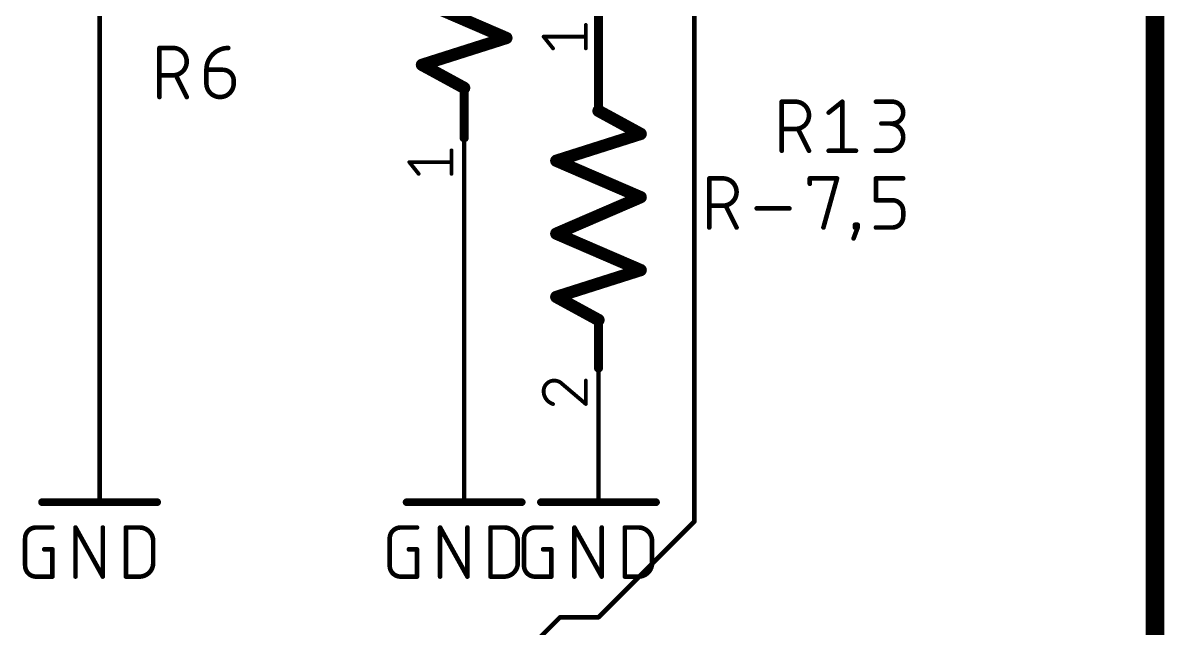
# Model space of a CAD drawing. Extents: x -177 to 163, y -159 to 163.
# Drawn here: x -50.8 to -13.03, y -13.7 to 6.34 of the extents above; entities that cross this region are included whole.
import ezdxf

# ---------------------------------------------------------------- set-up
doc = ezdxf.new("R2010")
doc.units = 0
for name, color, linetype in [('90', 40, 'CONTINUOUS'), ('91', 122, 'CONTINUOUS'), ('94', 12, 'CONTINUOUS'), ('95', 251, 'CONTINUOUS'), ('96', 251, 'CONTINUOUS')]:
    doc.layers.add(name, color=color, linetype=linetype)

msp = doc.modelspace()

# ---------------------------------------------------------------- linework, layer by layer
at = {"layer": '90', "const_width": 0.6096}
msp.add_lwpolyline([(-13.335, 27.305), (-13.335, -60.325)], dxfattribs=at)
at = {"layer": '91', "const_width": 0.1524}
for points in [[(-28.575, -10.16), (-28.575, 9.525)], [(-48.26, -6.985), (-48.26, 5.08)], [(-36.195, -6.985), (-36.195, 2.54)], [(-31.75, -6.985), (-31.75, -5.08)], [(-31.75, -13.335), (-28.575, -10.16)], [(-34.29, -14.605), (-33.02, -13.335)], [(-33.02, -13.335), (-31.75, -13.335)]]:
    msp.add_lwpolyline(points, dxfattribs=at)
at = {"layer": '91', "const_width": 0.0762}
for points in [[(-48.2219, 5.08, 1), (-48.2981, 5.08)], [(-36.1569, 2.54, 1), (-36.2331, 2.54)], [(-31.7119, -5.08, 1), (-31.7881, -5.08)], [(-48.2981, -6.985, 1), (-48.2219, -6.985)], [(-36.2331, -6.985, 1), (-36.1569, -6.985)], [(-31.7881, -6.985, 1), (-31.7119, -6.985)], [(-28.6131, -10.16, 1), (-28.5369, -10.16)], [(-28.5481, -10.1869, 1), (-28.6019, -10.1331)], [(-33.02, -13.2969, 1), (-33.02, -13.3731)], [(-32.9931, -13.3619, 1), (-33.0469, -13.3081)], [(-31.7769, -13.3081, 1), (-31.7231, -13.3619)], [(-31.75, -13.3731, 1), (-31.75, -13.2969)]]:
    msp.add_lwpolyline(points, format="xyb", dxfattribs=at)
at = {"layer": '94'}
for points, const_width in [([(-48.26, 5.08), (-48.26, 7.62)], 0.1524), ([(-31.75, 5.08), (-31.75, 7.62)], 0.3048), ([(-31.75, 5.08), (-31.75, 7.62)], 0.1524), ([(-37.592, 7.0485), (-34.798, 5.842)], 0.4064), ([(-34.798, 5.842), (-37.592, 4.953)], 0.4064), ([(-37.592, 4.953), (-36.195, 4.191)], 0.4064), ([(-31.75, 5.08), (-31.75, 3.4925)], 0.3048), ([(-36.195, 2.54), (-36.195, 4.1275)], 0.3048), ([(-36.195, 4.191), (-36.195, 4.1275)], 0.1524), ([(-30.353, 2.667), (-31.75, 3.429)], 0.4064), ([(-31.75, 3.429), (-31.75, 3.4925)], 0.1524), ([(-33.147, 1.778), (-30.353, 2.667)], 0.4064), ([(-30.353, 0.5715), (-33.147, 1.778)], 0.4064), ([(-33.147, -0.635), (-30.353, 0.5715)], 0.4064), ([(-30.353, -1.8415), (-33.147, -0.635)], 0.4064), ([(-33.147, -2.7305), (-30.353, -1.8415)], 0.4064), ([(-31.75, -3.4925), (-33.147, -2.7305)], 0.4064), ([(-31.75, -5.08), (-31.75, -3.4925)], 0.3048), ([(-48.26, -6.985), (-48.26, -9.525)], 0.1524), ([(-36.195, -6.985), (-36.195, -9.525)], 0.1524), ([(-31.75, -6.985), (-31.75, -9.525)], 0.1524), ([(-50.165, -9.525), (-46.355, -9.525)], 0.254), ([(-38.1, -9.525), (-34.29, -9.525)], 0.254), ([(-33.655, -9.525), (-29.845, -9.525)], 0.254)]:
    msp.add_lwpolyline(points, dxfattribs=dict(at, const_width=const_width))
for points, const_width in [([(-34.7672, 5.7452, 1), (-34.8288, 5.9388)], 0.2032), ([(-34.8383, 5.7487, 1), (-34.7577, 5.9353)], 0.2032), ([(-48.2981, 5.08, 1), (-48.2219, 5.08)], 0.0762), ([(-37.5433, 5.0422, 1), (-37.6407, 4.8638)], 0.2032), ([(-37.6228, 5.0498, 1), (-37.5612, 4.8562)], 0.2032), ([(-31.6738, 5.08, 1), (-31.8262, 5.08)], 0.1524), ([(-31.8262, 5.08, 1), (-31.6738, 5.08)], 0.1524), ([(-31.7881, 5.08, 1), (-31.7119, 5.08)], 0.0762), ([(-36.1188, 4.1275, 1), (-36.2712, 4.1275)], 0.1524), ([(-36.2437, 4.1018, 1), (-36.1463, 4.2802)], 0.2032), ([(-36.1569, 4.191, 1), (-36.2331, 4.191)], 0.0762), ([(-36.2331, 4.1275, 1), (-36.1569, 4.1275)], 0.0762), ([(-31.7013, 3.5182, 1), (-31.7987, 3.3398)], 0.2032), ([(-31.8262, 3.4925, 1), (-31.6738, 3.4925)], 0.1524), ([(-31.7119, 3.4925, 1), (-31.7881, 3.4925)], 0.0762), ([(-31.7881, 3.429, 1), (-31.7119, 3.429)], 0.0762), ([(-30.4017, 2.5778, 1), (-30.3043, 2.7562)], 0.2032), ([(-30.3222, 2.5702, 1), (-30.3838, 2.7638)], 0.2032), ([(-36.2712, 2.54, 1), (-36.1188, 2.54)], 0.1524), ([(-33.1067, 1.8713, 1), (-33.1873, 1.6847)], 0.2032), ([(-33.1778, 1.8748, 1), (-33.1162, 1.6812)], 0.2032), ([(-30.3127, 0.4782, 1), (-30.3933, 0.6648)], 0.2032), ([(-30.3933, 0.4782, 1), (-30.3127, 0.6648)], 0.2032), ([(-33.1067, -0.5417, 1), (-33.1873, -0.7283)], 0.2032), ([(-33.1873, -0.5417, 1), (-33.1067, -0.7283)], 0.2032), ([(-30.3933, -1.9348, 1), (-30.3127, -1.7482)], 0.2032), ([(-30.3222, -1.9383, 1), (-30.3838, -1.7447)], 0.2032), ([(-33.0983, -2.6413, 1), (-33.1957, -2.8197)], 0.2032), ([(-33.1778, -2.6337, 1), (-33.1162, -2.8273)], 0.2032), ([(-31.6738, -3.4925, 1), (-31.8262, -3.4925)], 0.1524), ([(-31.7987, -3.5817, 1), (-31.7013, -3.4033)], 0.2032), ([(-31.8262, -5.08, 1), (-31.6738, -5.08)], 0.1524), ([(-48.2219, -6.985, 1), (-48.2981, -6.985)], 0.0762), ([(-36.1569, -6.985, 1), (-36.2331, -6.985)], 0.0762), ([(-31.7119, -6.985, 1), (-31.7881, -6.985)], 0.0762), ([(-50.165, -9.4615, 1), (-50.165, -9.5885)], 0.127), ([(-46.355, -9.5885, 1), (-46.355, -9.4615)], 0.127), ([(-38.1, -9.4615, 1), (-38.1, -9.5885)], 0.127), ([(-34.29, -9.5885, 1), (-34.29, -9.4615)], 0.127), ([(-33.655, -9.4615, 1), (-33.655, -9.5885)], 0.127), ([(-29.845, -9.5885, 1), (-29.845, -9.4615)], 0.127), ([(-48.2981, -9.525, 1), (-48.2219, -9.525)], 0.0762), ([(-36.2331, -9.525, 1), (-36.1569, -9.525)], 0.0762), ([(-31.7881, -9.525, 1), (-31.7119, -9.525)], 0.0762)]:
    msp.add_lwpolyline(points, format="xyb", dxfattribs=dict(at, const_width=const_width))
at = {"layer": '95'}
for points, const_width in [([(-32.1691, 5.4991), (-32.1691, 6.2752)], 0.127), ([(-33.2557, 5.4991), (-33.5661, 5.8872)], 0.127), ([(-33.5661, 5.8872), (-32.1691, 5.8872)], 0.127), ([(-46.2788, 3.8862), (-46.2788, 5.5118)], 0.1524), ([(-46.2788, 5.5118), (-45.8272, 5.5118)], 0.1524), ([(-45.8272, 4.6087), (-46.2788, 4.6087)], 0.1524), ([(-45.3757, 3.8862), (-45.7369, 4.6087)], 0.1524), ([(-44.7248, 4.7893), (-44.183, 4.7893)], 0.1524), ([(-44.7248, 4.3378), (-44.7248, 4.7893)], 0.1524), ([(-43.8217, 4.4281), (-43.8217, 4.3378)], 0.1524), ([(-25.6864, 2.1082), (-25.6864, 3.7338)], 0.1524), ([(-25.6864, 3.7338), (-25.2348, 3.7338)], 0.1524), ([(-24.1324, 3.3726), (-23.6809, 3.7338)], 0.1524), ([(-23.6809, 3.7338), (-23.6809, 2.1082)], 0.1524), ([(-22.5693, 3.7338), (-22.0274, 3.7338)], 0.1524), ([(-22.0274, 3.0113), (-22.3887, 3.0113)], 0.1524), ([(-25.2348, 2.8307), (-25.6864, 2.8307)], 0.1524), ([(-24.7833, 2.1082), (-25.1445, 2.8307)], 0.1524), ([(-36.6141, 1.3448), (-36.6141, 2.1209)], 0.127), ([(-24.1324, 2.1082), (-23.2293, 2.1082)], 0.1524), ([(-22.5693, 2.1082), (-22.1178, 2.1082)], 0.1524), ([(-37.7007, 1.3448), (-38.0111, 1.7328)], 0.127), ([(-38.0111, 1.7328), (-36.6141, 1.7328)], 0.127), ([(-32.9452, -5.6155), (-32.1691, -6.2752)], 0.127), ([(-32.1691, -6.2752), (-32.1691, -5.4991)], 0.127)]:
    msp.add_lwpolyline(points, dxfattribs=dict(at, const_width=const_width))
for points, const_width in [([(-32.1373, 6.2752, 1), (-32.2009, 6.2752)], 0.0635), ([(-33.5413, 5.907, 1), (-33.5909, 5.8673)], 0.0635), ([(-33.5661, 5.9189, 1), (-33.5661, 5.8554)], 0.0635), ([(-32.1691, 5.8554, 1), (-32.1691, 5.9189)], 0.0635), ([(-46.2407, 5.5118, 1), (-46.3169, 5.5118)], 0.0762), ([(-46.2788, 5.5499, 1), (-46.2788, 5.4737)], 0.0762), ([(-45.8272, 4.6087, 1), (-45.8272, 5.5118)], 0.1524), ([(-45.8272, 5.5499, 1), (-45.8272, 5.4737)], 0.0762), ([(-45.8272, 5.4737, 1), (-45.8272, 5.5499)], 0.0762), ([(-44.0023, 5.5118, 0.4142), (-44.7248, 4.7893)], 0.1524), ([(-44.0023, 5.4737, 1), (-44.0023, 5.5499)], 0.0762), ([(-33.2804, 5.4793, 1), (-33.2309, 5.5189)], 0.0635), ([(-32.2009, 5.4991, 1), (-32.1373, 5.4991)], 0.0635), ([(-46.2788, 4.6468, 1), (-46.2788, 4.5706)], 0.0762), ([(-45.8272, 4.6468, 1), (-45.8272, 4.5706)], 0.0762), ([(-45.8272, 4.5706, 1), (-45.8272, 4.6468)], 0.0762), ([(-45.7029, 4.6257, 1), (-45.771, 4.5916)], 0.0762), ([(-44.7248, 4.8274, 1), (-44.7248, 4.7512)], 0.0762), ([(-44.6867, 4.7893, 1), (-44.7629, 4.7893)], 0.0762), ([(-44.7629, 4.7893, 1), (-44.6867, 4.7893)], 0.0762), ([(-43.8217, 4.4281, 0.4142), (-44.183, 4.7893)], 0.1524), ([(-44.183, 4.8274, 1), (-44.183, 4.7512)], 0.0762), ([(-44.183, 4.7512, 1), (-44.183, 4.8274)], 0.0762), ([(-44.7248, 4.3378, 1), (-43.8217, 4.3378)], 0.1524), ([(-44.6867, 4.3378, 1), (-44.7629, 4.3378)], 0.0762), ([(-44.7629, 4.3378, 1), (-44.6867, 4.3378)], 0.0762), ([(-43.7836, 4.4281, 1), (-43.8598, 4.4281)], 0.0762), ([(-43.8598, 4.4281, 1), (-43.7836, 4.4281)], 0.0762), ([(-43.7836, 4.3378, 1), (-43.8598, 4.3378)], 0.0762), ([(-43.8598, 4.3378, 1), (-43.7836, 4.3378)], 0.0762), ([(-46.3169, 3.8862, 1), (-46.2407, 3.8862)], 0.0762), ([(-45.4098, 3.8692, 1), (-45.3416, 3.9032)], 0.0762), ([(-25.6483, 3.7338, 1), (-25.7245, 3.7338)], 0.0762), ([(-25.6864, 3.7719, 1), (-25.6864, 3.6957)], 0.0762), ([(-25.2348, 2.8307, 1), (-25.2348, 3.7338)], 0.1524), ([(-25.2348, 3.7719, 1), (-25.2348, 3.6957)], 0.0762), ([(-25.2348, 3.6957, 1), (-25.2348, 3.7719)], 0.0762), ([(-23.6428, 3.7338, 1), (-23.719, 3.7338)], 0.0762), ([(-23.6571, 3.704, 1), (-23.7047, 3.7636)], 0.0762), ([(-22.5693, 3.7719, 1), (-22.5693, 3.6957)], 0.0762), ([(-22.0274, 3.0113, 1), (-22.0274, 3.7338)], 0.1524), ([(-22.0274, 3.7719, 1), (-22.0274, 3.6957)], 0.0762), ([(-22.0274, 3.6957, 1), (-22.0274, 3.7719)], 0.0762), ([(-24.1562, 3.4023, 1), (-24.1086, 3.3428)], 0.0762), ([(-22.3887, 3.0494, 1), (-22.3887, 2.9732)], 0.0762), ([(-22.1178, 2.1082, 1), (-22.1178, 3.0113)], 0.1524), ([(-22.1178, 3.0494, 1), (-22.1178, 2.9732)], 0.0762), ([(-22.0274, 3.0494, 1), (-22.0274, 2.9732)], 0.0762), ([(-22.0274, 2.9732, 1), (-22.0274, 3.0494)], 0.0762), ([(-25.6864, 2.8688, 1), (-25.6864, 2.7926)], 0.0762), ([(-25.2348, 2.8688, 1), (-25.2348, 2.7926)], 0.0762), ([(-25.2348, 2.7926, 1), (-25.2348, 2.8688)], 0.0762), ([(-25.1105, 2.8477, 1), (-25.1786, 2.8136)], 0.0762), ([(-36.5823, 2.1209, 1), (-36.6459, 2.1209)], 0.0635), ([(-25.7245, 2.1082, 1), (-25.6483, 2.1082)], 0.0762), ([(-24.8174, 2.0912, 1), (-24.7492, 2.1252)], 0.0762), ([(-24.1324, 2.1463, 1), (-24.1324, 2.0701)], 0.0762), ([(-23.719, 2.1082, 1), (-23.6428, 2.1082)], 0.0762), ([(-23.2293, 2.0701, 1), (-23.2293, 2.1463)], 0.0762), ([(-22.5693, 2.1463, 1), (-22.5693, 2.0701)], 0.0762), ([(-22.1178, 2.1463, 1), (-22.1178, 2.0701)], 0.0762), ([(-22.1178, 2.0701, 1), (-22.1178, 2.1463)], 0.0762), ([(-37.9863, 1.7527, 1), (-38.0359, 1.713)], 0.0635), ([(-38.0111, 1.7646, 1), (-38.0111, 1.7011)], 0.0635), ([(-36.6141, 1.7011, 1), (-36.6141, 1.7646)], 0.0635), ([(-37.7254, 1.325, 1), (-37.6759, 1.3646)], 0.0635), ([(-36.6459, 1.3448, 1), (-36.5823, 1.3448)], 0.0635), ([(-33.2169, -5.4991, 0.4142), (-33.5661, -5.8483)], 0.127), ([(-32.9452, -5.6155, 0.2053), (-33.2169, -5.4991)], 0.127), ([(-33.2168, -5.4674, 1), (-33.2169, -5.5308)], 0.0635), ([(-33.2169, -5.5309, 1), (-33.2169, -5.4674)], 0.0635), ([(-32.9246, -5.5913, 1), (-32.9658, -5.6397)], 0.0635), ([(-32.9682, -5.6374, 1), (-32.9222, -5.5936)], 0.0635), ([(-32.1373, -5.4991, 1), (-32.2009, -5.4991)], 0.0635), ([(-33.5979, -5.8483, 1), (-33.5343, -5.8483)], 0.0635), ([(-33.5661, -5.8483, 0.3252), (-33.2557, -6.2752)], 0.127), ([(-33.5344, -5.8484, 1), (-33.5978, -5.8483)], 0.0635), ([(-33.2654, -6.3054, 1), (-33.2459, -6.245)], 0.0635), ([(-32.2009, -6.2752, 1), (-32.1373, -6.2752)], 0.0635), ([(-32.1897, -6.2994, 1), (-32.1485, -6.251)], 0.0635)]:
    msp.add_lwpolyline(points, format="xyb", dxfattribs=dict(at, const_width=const_width))
at = {"layer": '96', "const_width": 0.1524}
for points in [[(-28.0832, -0.4318), (-28.0832, 1.1938)], [(-28.0832, 1.1938), (-27.6316, 1.1938)], [(-24.7577, 1.0132), (-24.7577, 1.1938)], [(-24.7577, 1.1938), (-23.8546, 1.1938)], [(-23.8546, 1.1938), (-24.3061, -0.4318)], [(-22.5693, 0.4713), (-22.5693, 1.1938)], [(-22.5693, 1.1938), (-21.6662, 1.1938)], [(-22.0274, 0.4713), (-22.5693, 0.4713)], [(-27.6316, 0.2907), (-28.0832, 0.2907)], [(-27.1801, -0.4318), (-27.5413, 0.2907)], [(-26.5153, 0.2004), (-25.4316, 0.2004)], [(-21.6662, -0.0706), (-21.6662, 0.1101)], [(-23.1721, -0.4318), (-23.3076, -0.793)], [(-23.2624, -0.4318), (-23.2624, -0.3415)], [(-23.2624, -0.3415), (-23.1721, -0.3415)], [(-23.1721, -0.4318), (-23.2624, -0.4318)], [(-23.1721, -0.3415), (-23.1721, -0.4318)], [(-22.5693, -0.4318), (-22.0274, -0.4318)], [(-50.3626, -10.3632), (-49.8207, -10.3632)], [(-49.0565, -11.9888), (-49.0565, -10.3632)], [(-49.0565, -10.3632), (-48.1534, -11.9888)], [(-48.1534, -11.9888), (-48.1534, -10.3632)], [(-47.3891, -11.9888), (-47.3891, -10.3632)], [(-47.3891, -10.3632), (-46.9376, -10.3632)], [(-38.2976, -10.3632), (-37.7557, -10.3632)], [(-36.9915, -11.9888), (-36.9915, -10.3632)], [(-36.9915, -10.3632), (-36.0884, -11.9888)], [(-36.0884, -11.9888), (-36.0884, -10.3632)], [(-35.3241, -11.9888), (-35.3241, -10.3632)], [(-35.3241, -10.3632), (-34.8726, -10.3632)], [(-33.8526, -10.3632), (-33.3107, -10.3632)], [(-32.5465, -11.9888), (-32.5465, -10.3632)], [(-32.5465, -10.3632), (-31.6434, -11.9888)], [(-31.6434, -11.9888), (-31.6434, -10.3632)], [(-30.8791, -11.9888), (-30.8791, -10.3632)], [(-30.8791, -10.3632), (-30.4276, -10.3632)], [(-50.7238, -11.6276), (-50.7238, -10.7244)], [(-46.486, -10.8148), (-46.486, -11.5372)], [(-38.6588, -11.6276), (-38.6588, -10.7244)], [(-34.421, -10.8148), (-34.421, -11.5372)], [(-34.2138, -11.6276), (-34.2138, -10.7244)], [(-29.976, -10.8148), (-29.976, -11.5372)], [(-50.0916, -11.0857), (-49.8207, -11.0857)], [(-49.8207, -11.0857), (-49.8207, -11.9888)], [(-38.0266, -11.0857), (-37.7557, -11.0857)], [(-37.7557, -11.0857), (-37.7557, -11.9888)], [(-33.5816, -11.0857), (-33.3107, -11.0857)], [(-33.3107, -11.0857), (-33.3107, -11.9888)], [(-49.8207, -11.9888), (-50.3626, -11.9888)], [(-46.9376, -11.9888), (-47.3891, -11.9888)], [(-37.7557, -11.9888), (-38.2976, -11.9888)], [(-34.8726, -11.9888), (-35.3241, -11.9888)], [(-33.3107, -11.9888), (-33.8526, -11.9888)], [(-30.4276, -11.9888), (-30.8791, -11.9888)]]:
    msp.add_lwpolyline(points, dxfattribs=at)
at = {"layer": '96'}
for points, const_width in [([(-28.0451, 1.1938, 1), (-28.1213, 1.1938)], 0.0762), ([(-28.0832, 1.2319, 1), (-28.0832, 1.1557)], 0.0762), ([(-27.6316, 0.2907, 1), (-27.6316, 1.1938)], 0.1524), ([(-27.6316, 1.2319, 1), (-27.6316, 1.1557)], 0.0762), ([(-27.6316, 1.1557, 1), (-27.6316, 1.2319)], 0.0762), ([(-24.7196, 1.1938, 1), (-24.7958, 1.1938)], 0.0762), ([(-24.7577, 1.2319, 1), (-24.7577, 1.1557)], 0.0762), ([(-23.8179, 1.1836, 1), (-23.8913, 1.204)], 0.0762), ([(-23.8546, 1.1557, 1), (-23.8546, 1.2319)], 0.0762), ([(-22.5312, 1.1938, 1), (-22.6074, 1.1938)], 0.0762), ([(-22.5693, 1.2319, 1), (-22.5693, 1.1557)], 0.0762), ([(-21.6662, 1.1557, 1), (-21.6662, 1.2319)], 0.0762), ([(-24.7958, 1.0132, 1), (-24.7196, 1.0132)], 0.0762), ([(-22.5693, 0.5094, 1), (-22.5693, 0.4332)], 0.0762), ([(-22.6074, 0.4713, 1), (-22.5312, 0.4713)], 0.0762), ([(-21.6662, 0.1101, 0.4142), (-22.0274, 0.4713)], 0.1524), ([(-22.0274, 0.5094, 1), (-22.0274, 0.4332)], 0.0762), ([(-22.0274, 0.4332, 1), (-22.0274, 0.5094)], 0.0762), ([(-28.0832, 0.3288, 1), (-28.0832, 0.2526)], 0.0762), ([(-27.6316, 0.3288, 1), (-27.6316, 0.2526)], 0.0762), ([(-27.6316, 0.2526, 1), (-27.6316, 0.3288)], 0.0762), ([(-27.5072, 0.3077, 1), (-27.5754, 0.2736)], 0.0762), ([(-26.5153, 0.2385, 1), (-26.5153, 0.1623)], 0.0762), ([(-25.4316, 0.1623, 1), (-25.4316, 0.2385)], 0.0762), ([(-22.0274, -0.4318, 0.4142), (-21.6662, -0.0706)], 0.1524), ([(-21.6281, 0.1101, 1), (-21.7043, 0.1101)], 0.0762), ([(-21.7043, 0.1101, 1), (-21.6281, 0.1101)], 0.0762), ([(-21.6281, -0.0706, 1), (-21.7043, -0.0706)], 0.0762), ([(-27.2142, -0.4488, 1), (-27.146, -0.4148)], 0.0762), ([(-23.2243, -0.3415, 1), (-23.3005, -0.3415)], 0.0762), ([(-23.2624, -0.3034, 1), (-23.2624, -0.3796)], 0.0762), ([(-23.2624, -0.3937, 1), (-23.2624, -0.4699)], 0.0762), ([(-23.134, -0.3415, 1), (-23.2102, -0.3415)], 0.0762), ([(-23.1365, -0.4452, 1), (-23.2078, -0.4184)], 0.0762), ([(-23.1721, -0.3796, 1), (-23.1721, -0.3034)], 0.0762), ([(-23.1721, -0.4699, 1), (-23.1721, -0.3937)], 0.0762), ([(-22.5693, -0.3937, 1), (-22.5693, -0.4699)], 0.0762), ([(-22.0274, -0.3937, 1), (-22.0274, -0.4699)], 0.0762), ([(-22.0274, -0.4699, 1), (-22.0274, -0.3937)], 0.0762), ([(-21.7043, -0.0706, 1), (-21.6281, -0.0706)], 0.0762), ([(-28.1213, -0.4318, 1), (-28.0451, -0.4318)], 0.0762), ([(-24.3428, -0.4216, 1), (-24.2694, -0.442)], 0.0762), ([(-23.3433, -0.7797, 1), (-23.2719, -0.8064)], 0.0762), ([(-23.3005, -0.4318, 1), (-23.2243, -0.4318)], 0.0762), ([(-23.2102, -0.4318, 1), (-23.134, -0.4318)], 0.0762), ([(-50.3626, -10.3632, 0.4142), (-50.7238, -10.7244)], 0.1524), ([(-50.3626, -10.3251, 1), (-50.3626, -10.4013)], 0.0762), ([(-50.3626, -10.4013, 1), (-50.3626, -10.3251)], 0.0762), ([(-49.8207, -10.4013, 1), (-49.8207, -10.3251)], 0.0762), ([(-49.0184, -10.3632, 1), (-49.0946, -10.3632)], 0.0762), ([(-49.0232, -10.3447, 1), (-49.0898, -10.3817)], 0.0762), ([(-48.1153, -10.3632, 1), (-48.1915, -10.3632)], 0.0762), ([(-47.351, -10.3632, 1), (-47.4272, -10.3632)], 0.0762), ([(-47.3891, -10.3251, 1), (-47.3891, -10.4013)], 0.0762), ([(-46.486, -10.8148, 0.4142), (-46.9376, -10.3632)], 0.1524), ([(-46.9376, -10.3251, 1), (-46.9376, -10.4013)], 0.0762), ([(-46.9376, -10.4013, 1), (-46.9376, -10.3251)], 0.0762), ([(-38.2976, -10.3632, 0.4142), (-38.6588, -10.7244)], 0.1524), ([(-38.2976, -10.3251, 1), (-38.2976, -10.4013)], 0.0762), ([(-38.2976, -10.4013, 1), (-38.2976, -10.3251)], 0.0762), ([(-37.7557, -10.4013, 1), (-37.7557, -10.3251)], 0.0762), ([(-36.9534, -10.3632, 1), (-37.0296, -10.3632)], 0.0762), ([(-36.9582, -10.3447, 1), (-37.0248, -10.3817)], 0.0762), ([(-36.0503, -10.3632, 1), (-36.1265, -10.3632)], 0.0762), ([(-35.286, -10.3632, 1), (-35.3622, -10.3632)], 0.0762), ([(-35.3241, -10.3251, 1), (-35.3241, -10.4013)], 0.0762), ([(-34.421, -10.8148, 0.4142), (-34.8726, -10.3632)], 0.1524), ([(-34.8726, -10.3251, 1), (-34.8726, -10.4013)], 0.0762), ([(-34.8726, -10.4013, 1), (-34.8726, -10.3251)], 0.0762), ([(-33.8526, -10.3632, 0.4142), (-34.2138, -10.7244)], 0.1524), ([(-33.8526, -10.3251, 1), (-33.8526, -10.4013)], 0.0762), ([(-33.8526, -10.4013, 1), (-33.8526, -10.3251)], 0.0762), ([(-33.3107, -10.4013, 1), (-33.3107, -10.3251)], 0.0762), ([(-32.5084, -10.3632, 1), (-32.5846, -10.3632)], 0.0762), ([(-32.5132, -10.3447, 1), (-32.5798, -10.3817)], 0.0762), ([(-31.6053, -10.3632, 1), (-31.6815, -10.3632)], 0.0762), ([(-30.841, -10.3632, 1), (-30.9172, -10.3632)], 0.0762), ([(-30.8791, -10.3251, 1), (-30.8791, -10.4013)], 0.0762), ([(-29.976, -10.8148, 0.4142), (-30.4276, -10.3632)], 0.1524), ([(-30.4276, -10.3251, 1), (-30.4276, -10.4013)], 0.0762), ([(-30.4276, -10.4013, 1), (-30.4276, -10.3251)], 0.0762), ([(-50.6857, -10.7244, 1), (-50.7619, -10.7244)], 0.0762), ([(-50.7619, -10.7244, 1), (-50.6857, -10.7244)], 0.0762), ([(-46.4479, -10.8148, 1), (-46.5241, -10.8148)], 0.0762), ([(-46.5241, -10.8148, 1), (-46.4479, -10.8148)], 0.0762), ([(-38.6207, -10.7244, 1), (-38.6969, -10.7244)], 0.0762), ([(-38.6969, -10.7244, 1), (-38.6207, -10.7244)], 0.0762), ([(-34.3829, -10.8148, 1), (-34.4591, -10.8148)], 0.0762), ([(-34.4591, -10.8148, 1), (-34.3829, -10.8148)], 0.0762), ([(-34.1757, -10.7244, 1), (-34.2519, -10.7244)], 0.0762), ([(-34.2519, -10.7244, 1), (-34.1757, -10.7244)], 0.0762), ([(-29.9379, -10.8148, 1), (-30.0141, -10.8148)], 0.0762), ([(-30.0141, -10.8148, 1), (-29.9379, -10.8148)], 0.0762), ([(-50.0916, -11.0476, 1), (-50.0916, -11.1238)], 0.0762), ([(-49.7826, -11.0857, 1), (-49.8588, -11.0857)], 0.0762), ([(-49.8207, -11.1238, 1), (-49.8207, -11.0476)], 0.0762), ([(-38.0266, -11.0476, 1), (-38.0266, -11.1238)], 0.0762), ([(-37.7176, -11.0857, 1), (-37.7938, -11.0857)], 0.0762), ([(-37.7557, -11.1238, 1), (-37.7557, -11.0476)], 0.0762), ([(-33.5816, -11.0476, 1), (-33.5816, -11.1238)], 0.0762), ([(-33.2726, -11.0857, 1), (-33.3488, -11.0857)], 0.0762), ([(-33.3107, -11.1238, 1), (-33.3107, -11.0476)], 0.0762), ([(-50.7238, -11.6276, 0.4142), (-50.3626, -11.9888)], 0.1524), ([(-50.6857, -11.6276, 1), (-50.7619, -11.6276)], 0.0762), ([(-50.7619, -11.6276, 1), (-50.6857, -11.6276)], 0.0762), ([(-46.9376, -11.9888, 0.4142), (-46.486, -11.5372)], 0.1524), ([(-46.4479, -11.5372, 1), (-46.5241, -11.5372)], 0.0762), ([(-46.5241, -11.5372, 1), (-46.4479, -11.5372)], 0.0762), ([(-38.6588, -11.6276, 0.4142), (-38.2976, -11.9888)], 0.1524), ([(-38.6207, -11.6276, 1), (-38.6969, -11.6276)], 0.0762), ([(-38.6969, -11.6276, 1), (-38.6207, -11.6276)], 0.0762), ([(-34.8726, -11.9888, 0.4142), (-34.421, -11.5372)], 0.1524), ([(-34.3829, -11.5372, 1), (-34.4591, -11.5372)], 0.0762), ([(-34.4591, -11.5372, 1), (-34.3829, -11.5372)], 0.0762), ([(-34.2138, -11.6276, 0.4142), (-33.8526, -11.9888)], 0.1524), ([(-34.1757, -11.6276, 1), (-34.2519, -11.6276)], 0.0762), ([(-34.2519, -11.6276, 1), (-34.1757, -11.6276)], 0.0762), ([(-30.4276, -11.9888, 0.4142), (-29.976, -11.5372)], 0.1524), ([(-29.9379, -11.5372, 1), (-30.0141, -11.5372)], 0.0762), ([(-30.0141, -11.5372, 1), (-29.9379, -11.5372)], 0.0762), ([(-50.3626, -11.9507, 1), (-50.3626, -12.0269)], 0.0762), ([(-50.3626, -12.0269, 1), (-50.3626, -11.9507)], 0.0762), ([(-49.8588, -11.9888, 1), (-49.7826, -11.9888)], 0.0762), ([(-49.8207, -12.0269, 1), (-49.8207, -11.9507)], 0.0762), ([(-49.0946, -11.9888, 1), (-49.0184, -11.9888)], 0.0762), ([(-48.1915, -11.9888, 1), (-48.1153, -11.9888)], 0.0762), ([(-48.1867, -12.0073, 1), (-48.1201, -11.9703)], 0.0762), ([(-47.3891, -11.9507, 1), (-47.3891, -12.0269)], 0.0762), ([(-47.4272, -11.9888, 1), (-47.351, -11.9888)], 0.0762), ([(-46.9376, -11.9507, 1), (-46.9376, -12.0269)], 0.0762), ([(-46.9376, -12.0269, 1), (-46.9376, -11.9507)], 0.0762), ([(-38.2976, -11.9507, 1), (-38.2976, -12.0269)], 0.0762), ([(-38.2976, -12.0269, 1), (-38.2976, -11.9507)], 0.0762), ([(-37.7938, -11.9888, 1), (-37.7176, -11.9888)], 0.0762), ([(-37.7557, -12.0269, 1), (-37.7557, -11.9507)], 0.0762), ([(-37.0296, -11.9888, 1), (-36.9534, -11.9888)], 0.0762), ([(-36.1265, -11.9888, 1), (-36.0503, -11.9888)], 0.0762), ([(-36.1217, -12.0073, 1), (-36.0551, -11.9703)], 0.0762), ([(-35.3241, -11.9507, 1), (-35.3241, -12.0269)], 0.0762), ([(-35.3622, -11.9888, 1), (-35.286, -11.9888)], 0.0762), ([(-34.8726, -11.9507, 1), (-34.8726, -12.0269)], 0.0762), ([(-34.8726, -12.0269, 1), (-34.8726, -11.9507)], 0.0762), ([(-33.8526, -11.9507, 1), (-33.8526, -12.0269)], 0.0762), ([(-33.8526, -12.0269, 1), (-33.8526, -11.9507)], 0.0762), ([(-33.3488, -11.9888, 1), (-33.2726, -11.9888)], 0.0762), ([(-33.3107, -12.0269, 1), (-33.3107, -11.9507)], 0.0762), ([(-32.5846, -11.9888, 1), (-32.5084, -11.9888)], 0.0762), ([(-31.6815, -11.9888, 1), (-31.6053, -11.9888)], 0.0762), ([(-31.6767, -12.0073, 1), (-31.6101, -11.9703)], 0.0762), ([(-30.8791, -11.9507, 1), (-30.8791, -12.0269)], 0.0762), ([(-30.9172, -11.9888, 1), (-30.841, -11.9888)], 0.0762), ([(-30.4276, -11.9507, 1), (-30.4276, -12.0269)], 0.0762), ([(-30.4276, -12.0269, 1), (-30.4276, -11.9507)], 0.0762)]:
    msp.add_lwpolyline(points, format="xyb", dxfattribs=dict(at, const_width=const_width))

doc.saveas('drawing.dxf')
